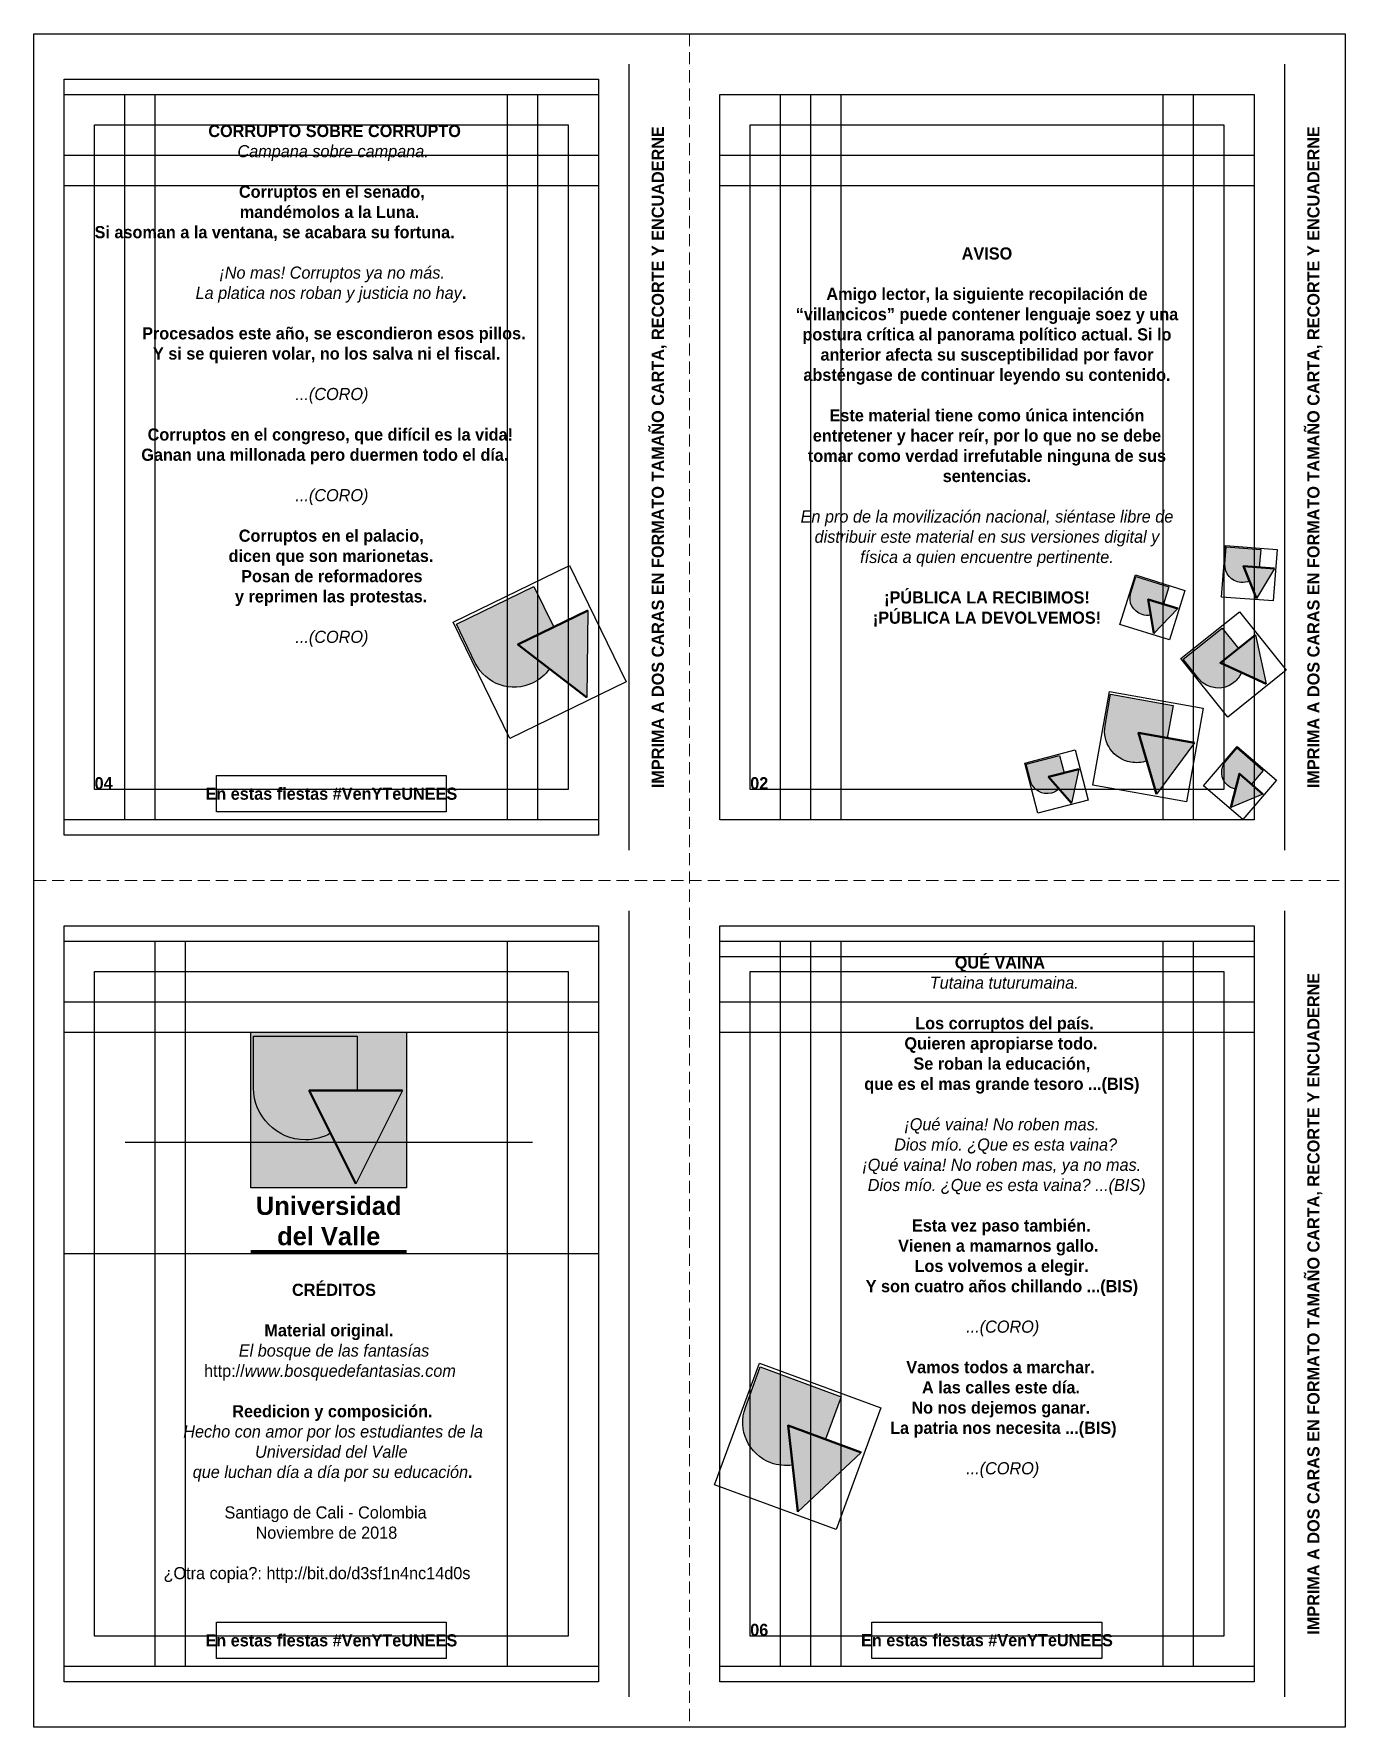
# Paper-space layout '01 Unees' of a CAD drawing. Header units: millimetres. Extents: x -1 to 215, y -1 to 278.
import ezdxf

# ---------------------------------------------------------------- set-up
doc = ezdxf.new("R2010")
doc.units = ezdxf.units.MM
doc.linetypes.add('JIS_02_2.0', pattern=[3, 2, -1])
doc.layers.get('defpoints').update_dxf_attribs({"color": 6})
for name, color, linetype in [('h1', 251, 'Continuous'), ('h3', 253, 'Continuous'), ('img', 255, 'Continuous'), ('relleno white', 255, 'Continuous'), ('rotulo solid h4', 254, 'Continuous')]:
    doc.layers.add(name, color=color, linetype=linetype)
doc.layers.add('relleno red', color=7, linetype='Continuous', true_color=0xeb0a0a)
doc.layers.add('rotulo solid h1 red', color=7, linetype='Continuous', lineweight=100, true_color=0xeb0a0a)
doc.layers.add('rotulo solid h1 white', color=255, linetype='Continuous', lineweight=9)
doc.layers.add('rotulo striped h2', color=252, linetype='JIS_02_2.0', lineweight=9)
doc.styles.get("Standard").update_dxf_attribs({"font": 'arial.ttf'})
picture_1 = doc.add_image_def('image5.png', size_in_pixel=(1653, 2339))
picture_2 = doc.add_image_def('image6.png', size_in_pixel=(1653, 2339))
picture_3 = doc.add_image_def('image7.png', size_in_pixel=(1653, 2339))

psp = doc.layouts.new('01 Unees')

# ---------------------------------------------------------------- hatches: boundary and pattern name
at = {"layer": 'relleno red'}
h = psp.add_hatch(color=256, dxfattribs=at)
h.dxf.hatch_style = 1
edge = h.paths.add_edge_path()
edge.add_line((200.8630963436989, 190.0778619275347), (203.3447004753577, 189.8894848224144))
edge.add_line((203.3447004753577, 189.8894848224144), (200.404674752261, 184.97822991684))
edge.add_line((200.404674752261, 184.97822991684), (199.2302073650472, 187.8527194213468))
edge.add_arc((198.0377417420956, 190.4349559980535), 2.844278467380279, 265.65903630608733, 294.7872875241328, ccw=False)
edge.add_arc((198.0377417420956, 190.4349559980528), 2.844278467379594, 175.6590363060874, 265.65903630608744, ccw=False)
edge.add_line((195.2016227344856, 190.6502441181903), (195.4169108546231, 193.4863631258005))
edge.add_line((195.4169108546231, 193.4863631258005), (201.0891488698433, 193.0557868855254))
edge.add_line((201.0891488698433, 193.0557868855254), (200.8630963436989, 190.0778619275347))
h = psp.add_hatch(color=256, dxfattribs=at)
h.dxf.hatch_style = 1
edge = h.paths.add_edge_path()
edge.add_line((84.6560437388991, 180.2479663032978), (90.24730174041962, 182.9773188291599))
edge.add_line((90.24730174041962, 182.9773188291599), (90.11096156348616, 168.6679683422878))
edge.add_line((90.11096156348616, 168.6679683422878), (83.94528623248199, 173.3846774633091))
edge.add_arc((78.11007159282511, 177.448206730972), 7.110696168450691, 296.01915076432425, 325.14740198236984, ccw=False)
edge.add_arc((78.1100715928261, 177.4482067309707), 7.110696168449027, 206.019150764322, 296.01915076432186, ccw=False)
edge.add_line((71.72006244823125, 174.328946701414), (68.60080241867443, 180.7189558460092))
edge.add_line((68.60080241867443, 180.7189558460092), (81.38082070786437, 186.9574759051227))
edge.add_line((81.38082070786437, 186.9574759051227), (84.6560437388991, 180.2479663032978))
h = psp.add_hatch(color=256, dxfattribs=at)
h.dxf.hatch_style = 1
edge = h.paths.add_edge_path()
edge.add_line((185.0678312477384, 184.0373439726504), (187.4419249185833, 183.2906685129932))
edge.add_line((187.4419249185833, 183.2906685129932), (183.4639819115624, 179.1748277200455))
edge.add_line((183.4639819115624, 179.1748277200455), (182.9725437203299, 182.2408596930273))
edge.add_arc((182.3972485073248, 185.0263498505934), 2.844278467380421, 252.5411331900485, 281.6693844080941, ccw=False)
edge.add_arc((182.3972485073247, 185.0263498505926), 2.844278467379631, 162.5411331900464, 252.5411331900459, ccw=False)
edge.add_line((179.6839985977878, 185.8796932330579), (180.5373419802531, 188.5929431425949))
edge.add_line((180.5373419802531, 188.5929431425949), (185.963841799327, 186.8862563776643))
edge.add_line((185.963841799327, 186.8862563776643), (185.0678312477384, 184.0373439726504))
h = psp.add_hatch(color=256, dxfattribs=at)
h.dxf.hatch_style = 1
edge = h.paths.add_edge_path()
edge.add_line((197.4334659895962, 176.7330717729179), (200.2410657008105, 178.9868333681743))
edge.add_line((200.2410657008105, 178.9868333681743), (201.9895584223744, 170.8930448928409))
edge.add_line((201.9895584223744, 170.8930448928409), (197.907854926977, 172.7686651268484))
edge.add_arc((194.0959942284782, 174.317778504695), 4.114612283336404, 308.7552697905219, 337.88352100856736, ccw=False)
edge.add_arc((194.0959942284792, 174.3177785046942), 4.114612283335144, 218.7552697905172, 308.75526979051716, ccw=False)
edge.add_line((190.8873088442342, 171.7420509672585), (188.3115813067983, 174.9507363515035))
edge.add_line((188.3115813067983, 174.9507363515035), (194.7289520752883, 180.1021914263754))
edge.add_line((194.7289520752883, 180.1021914263754), (197.4334659895962, 176.7330717729179))
h = psp.add_hatch(color=256, dxfattribs=at)
h.dxf.hatch_style = 1
edge = h.paths.add_edge_path()
edge.add_line((185.6931390824563, 161.9637436929526), (190.1896332908858, 161.1644475357743))
edge.add_line((190.1896332908858, 161.1644475357743), (183.9204014388769, 152.7366497829597))
edge.add_line((183.9204014388769, 152.7366497829597), (182.303425695713, 158.2005637473224))
edge.add_arc((180.5999626246611, 163.1341675416396), 5.219409241833646, 259.9203974705876, 289.0486486886332, ccw=False)
edge.add_arc((180.5999626246611, 163.1341675416382), 5.219409241832221, 169.9203974705851, 259.9203974705851, ccw=False)
edge.add_line((175.4611121007417, 164.0476488641278), (176.3745934232313, 169.1864993880474))
edge.add_line((176.3745934232313, 169.1864993880474), (186.6522944710703, 167.3595367430683))
edge.add_line((186.6522944710703, 167.3595367430683), (185.6931390824563, 161.9637436929526))
h = psp.add_hatch(color=256, dxfattribs=at)
h.dxf.hatch_style = 1
edge = h.paths.add_edge_path()
edge.add_line((168.704305083218, 156.2286972697406), (171.1131081571323, 156.8544070675708))
edge.add_line((171.1131081571323, 156.8544070675708), (169.9226565794997, 151.2555678091788))
edge.add_line((169.9226565794997, 151.2555678091788), (167.8803199209032, 153.5945685633689))
edge.add_arc((165.9156324388681, 155.6512462478733), 2.844278467380389, 284.56131536390797, 313.68956658195344, ccw=False)
edge.add_arc((165.9156324388684, 155.6512462478726), 2.844278467379619, 194.561315363906, 284.56131536390546, ccw=False)
edge.add_line((163.1627146401093, 154.9361493360666), (162.4476177283033, 157.6890671348259))
edge.add_line((162.4476177283033, 157.6890671348259), (167.9534533258217, 159.1192609584378))
edge.add_line((167.9534533258217, 159.1192609584378), (168.704305083218, 156.2286972697406))
h = psp.add_hatch(color=256, dxfattribs=at)
h.dxf.hatch_style = 1
edge = h.paths.add_edge_path()
edge.add_line((199.5729086992632, 154.3647218341871), (201.4607653890005, 152.7430430376884))
edge.add_line((201.4607653890005, 152.7430430376884), (196.1829449839017, 150.5274646094846))
edge.add_line((196.1829449839017, 150.5274646094846), (196.9392894567397, 153.5391097734367))
edge.add_arc((197.5080255565065, 156.3259465553142), 2.844278467380251, 229.3372485385623, 258.465499756608, ccw=False)
edge.add_arc((197.5080255565061, 156.3259465553137), 2.8442784673796, 139.3372485385613, 229.3372485385617, ccw=False)
edge.add_line((195.3504750539492, 158.1792937513122), (197.2038222499478, 160.3368442538692))
edge.add_line((197.2038222499478, 160.3368442538692), (201.5189232550618, 156.630149861872))
edge.add_line((201.5189232550618, 156.630149861872), (199.5729086992632, 154.3647218341871))
h = psp.add_hatch(color=256, dxfattribs=at)
h.dxf.hatch_style = 1
h.paths.add_polyline_path([(34.76202651515153, 113.5000000000001), (60.38195060108507, 113.5), (60.38195060108508, 87.88007591406651), (34.76202651515153, 87.88007591406657)])
h = psp.add_hatch(color=256, dxfattribs=at)
h.dxf.hatch_style = 1
edge = h.paths.add_edge_path()
edge.add_line((129.4243531234605, 46.42409286086554), (135.2629834349186, 44.27422604263712))
edge.add_line((135.2629834349186, 44.27422604263712), (124.8349519456344, 34.47462098638668))
edge.add_line((124.8349519456344, 34.47462098638668), (123.9762760188191, 42.18990276169377))
edge.add_arc((122.8744822999786, 49.21471952806877), 7.110696168450723, 249.7855746402684, 278.91382585831394, ccw=False)
edge.add_arc((122.8744822999783, 49.21471952806707), 7.11069616844901, 159.7855746402662, 249.7855746402662, ccw=False)
edge.add_line((116.2017619440262, 51.67171017747101), (118.6587525934302, 58.3444305334235))
edge.add_line((118.6587525934302, 58.3444305334235), (132.0041933053348, 53.43044923461563))
edge.add_line((132.0041933053348, 53.43044923461563), (129.4243531234605, 46.42409286086554))
at = {"layer": 'relleno white'}
h = psp.add_hatch(color=256, dxfattribs=at)
h.dxf.hatch_style = 1
edge = h.paths.add_edge_path()
edge.add_line((52.26897464053954, 103.8925284677749), (59.74145249893665, 103.8925284677749))
edge.add_line((59.74145249893665, 103.8925284677749), (52.0554752731565, 88.52057401621494))
edge.add_line((52.0554752731565, 88.52057401621494), (47.88597061771195, 96.85958332710393))
edge.add_arc((43.72899994522782, 104.3195272025424), 8.53997469531295, 270.0000000000017, 299.12825121804724, ccw=False)
edge.add_arc((43.72899994522813, 104.3195272025404), 8.539974695310946, 179.9999999999996, 269.9999999999996, ccw=False)
edge.add_line((35.18902524991718, 104.3195272025405), (35.18902524991724, 112.8595018978519))
edge.add_line((35.18902524991724, 112.8595018978519), (52.2689746405395, 112.8595018978519))
edge.add_line((52.2689746405395, 112.8595018978519), (52.26897464053954, 103.8925284677749))

# ---------------------------------------------------------------- linework, layer by layer
at = {"layer": 'defpoints'}
for points in [[(-0.9999999999999982, 278), (215, 278), (215, -1), (-0.9999999999999982, -1)], [(4.000000000000002, 268), (92, 268), (92, 148.5), (4, 148.5)], [(112, 268), (200, 268), (200, 148.5), (112, 148.5)], [(9.000000000000002, 263), (87, 263), (87, 153.5), (9.000000000000002, 153.5)], [(117, 263), (195, 263), (195, 153.5), (117, 153.5)], [(195.2912515132529, 193.709836457378), (203.7996085360832, 193.0639720969654), (203.1537441756706, 184.5556150741351), (194.6453871528403, 185.2014794345477)], [(68.04735745922788, 181.0422435303758), (87.21738489301292, 190.4000236190461), (96.57516498168322, 171.2299961852611), (77.40513754789815, 161.8722160965908)], [(180.4656802384611, 188.8391040549334), (188.605429967072, 186.2790739075374), (186.0453998196761, 178.1393241789265), (177.9056500910651, 180.6993543263225)], [(187.9579674722783, 175.06260137845), (197.5840236250135, 182.7897839907577), (205.3112062373212, 173.1637278380226), (195.685150084586, 165.4365452257149)], [(176.186161996222, 169.6175872434657), (191.6027135679805, 166.877143275997), (188.8622696005119, 151.4605917042385), (173.4457180287533, 154.2010356717072)], [(162.2563395699799, 157.8597811241425), (170.5150929662575, 160.0050718595604), (172.6603837016754, 151.7463184632827), (164.4016303053977, 149.6010277278648)], [(197.2349457645198, 160.5913279013609), (203.7075972721907, 155.0312863133651), (198.1475556841949, 148.5586348056942), (191.674904176524, 154.11867639369)], [(29.06192277128019, 155.7881219668909), (66.93807722871992, 155.7881219668909), (66.93807722871986, 149.7881219668909), (29.06192277128014, 149.7881219668909)], [(4.000000000000018, 128.5), (92.00000000000001, 128.5), (92.00000000000001, 8.999999999999986), (4.000000000000014, 9)], [(112, 128.5), (200, 128.5), (200, 8.999999999999986), (112, 9)], [(9.000000000000016, 123.5), (87.00000000000001, 123.5), (87.00000000000001, 14), (9.000000000000016, 14)], [(117, 123.5), (195, 123.5), (195, 14), (117, 14)], [(34.76202651515155, 87.8800759140666), (34.76202651515153, 113.5000000000001), (60.38195060108507, 113.5000000000001), (60.3819506010851, 87.88007591406655)], [(118.5093908743377, 58.96773409259001), (138.5275519421946, 51.59676214437818), (131.1565799939827, 31.57860107652133), (111.138418926126, 38.94957302473319)], [(29.06192277128022, 16.28680107994319), (66.93807722871995, 16.28680107994319), (66.93807722871989, 10.28680107994319), (29.06192277128017, 10.28680107994319)], [(137.0619227712802, 16.31229419776855), (174.9380772287199, 16.31229419776855), (174.9380772287199, 10.31229419776855), (137.0619227712801, 10.31229419776855)]]:
    psp.add_lwpolyline(points, close=True, dxfattribs=at)
for points in [[(14, 148.5), (14, 268)], [(19, 148.5), (19, 268)], [(77, 148.5), (77, 268)], [(82, 148.5), (82, 268)], [(122, 148.5), (122, 268)], [(127, 148.5), (127, 268)], [(132, 148.5), (132, 268)], [(185, 148.5), (185, 268)], [(190, 148.5), (190, 268)], [(4, 258), (92, 258)], [(112, 258), (200, 258)], [(4, 253), (92, 253)], [(112, 253), (200, 253)], [(19.00000000000006, 9.000000000000028), (19.00000000000006, 128.5)], [(24.00000000000006, 9.000000000000028), (24.00000000000006, 128.5)], [(77.00000000000006, 9.000000000000028), (77.00000000000006, 128.5)], [(122, 9.000000000000028), (122, 128.5)], [(127, 9.000000000000028), (127, 128.5)], [(132, 9.000000000000028), (132, 128.5)], [(185, 9.000000000000028), (185, 128.5)], [(190, 9.000000000000028), (190, 128.5)], [(112, 126), (200, 126)], [(4.000000000000057, 118.5), (92.00000000000006, 118.5)], [(112, 118.5), (200, 118.5)], [(4.000000000000057, 113.5), (92.00000000000006, 113.5)], [(112, 113.5), (200, 113.5)], [(14.02405303030308, 95.36173741973998), (81.11992408593356, 95.36173741974005)], [(4.000000000000057, 77.05416666666667), (92.00000000000006, 77.05416666666667)]]:
    psp.add_lwpolyline(points, dxfattribs=at)
for points in [[(200.8630963436989, 190.0778619275347), (203.3447004753577, 189.8894848224144), (200.404674752261, 184.97822991684), (199.2302073650472, 187.8527194213468, -0.1277847666028438), (197.8224536219581, 187.5988369904427, -0.414213562373095), (195.2016227344856, 190.6502441181903), (195.4169108546231, 193.4863631258005), (201.0891488698433, 193.0557868855254)], [(84.6560437388991, 180.2479663032978), (90.24730174041962, 182.9773188291599), (90.11096156348616, 168.6679683422878), (83.94528623248199, 173.3846774633091, -0.1277847666028438), (81.22933162238273, 171.0581975863758, -0.414213562373095), (71.72006244823125, 174.328946701414), (68.60080241867443, 180.7189558460092), (81.38082070786437, 186.9574759051227)], [(185.0678312477384, 184.0373439726504), (187.4419249185833, 183.2906685129932), (183.4639819115624, 179.1748277200455), (182.9725437203299, 182.2408596930273, -0.1277847666028438), (181.5439051248593, 182.3130999410557, -0.414213562373095), (179.6839985977878, 185.8796932330579), (180.5373419802531, 188.5929431425949), (185.963841799327, 186.8862563776643)], [(197.4334659895962, 176.7330717729179), (200.2410657008105, 178.9868333681743), (201.9895584223744, 170.8930448928409), (197.907854926977, 172.7686651268484, -0.1277847666028438), (196.671721765915, 171.1090931204492, -0.414213562373095), (190.8873088442342, 171.7420509672585), (188.3115813067983, 174.9507363515035), (194.7289520752883, 180.1021914263754)], [(185.6931390824563, 161.9637436929526), (190.1896332908858, 161.1644475357743), (183.9204014388769, 152.7366497829597), (182.303425695713, 158.2005637473224, -0.1277847666028438), (179.6864813021715, 157.9953170177188, -0.414213562373095), (175.4611121007417, 164.0476488641278), (176.3745934232313, 169.1864993880474), (186.6522944710703, 167.3595367430683)], [(168.704305083218, 156.2286972697406), (171.1131081571323, 156.8544070675708), (169.9226565794997, 151.2555678091788), (167.8803199209032, 153.5945685633689, -0.1277847666028438), (166.6307293506743, 152.8983284491134, -0.414213562373095), (163.1627146401093, 154.9361493360666), (162.4476177283033, 157.6890671348259), (167.9534533258217, 159.1192609584378)], [(199.5729086992632, 154.3647218341871), (201.4607653890005, 152.7430430376884), (196.1829449839017, 150.5274646094846), (196.9392894567397, 153.5391097734367, -0.1277847666028438), (195.6546783605075, 154.1683960527567, -0.414213562373095), (195.3504750539492, 158.1792937513122), (197.2038222499478, 160.3368442538692), (201.5189232550618, 156.630149861872)], [(52.26897464053954, 103.8925284677749), (59.74145249893665, 103.8925284677749), (52.0554752731565, 88.52057401621494), (47.88597061771195, 96.85958332710393, -0.1277847666028438), (43.72899994522807, 95.77955250722948, -0.414213562373095), (35.18902524991718, 104.3195272025405), (35.18902524991724, 112.8595018978519), (52.2689746405395, 112.8595018978519)], [(129.4243531234605, 46.42409286086554), (135.2629834349186, 44.27422604263712), (124.8349519456344, 34.47462098638668), (123.9762760188191, 42.18990276169377, -0.1277847666028438), (120.4174916505743, 42.54199917211501, -0.414213562373095), (116.2017619440262, 51.67171017747101), (118.6587525934302, 58.3444305334235), (132.0041933053348, 53.43044923461563)]]:
    psp.add_lwpolyline(points, format="xyb", close=True, dxfattribs=at)
at = {"layer": 'rotulo solid h1 red', "lineweight": 50}
psp.add_lwpolyline([(52.0554752731565, 88.52057401621494), (44.36949804737654, 103.892528467775), (59.74145249893665, 103.8925284677749)], dxfattribs=at)
at = {"layer": 'rotulo solid h1 red', "lineweight": 100}
psp.add_lwpolyline([(34.76202651515156, 77.3845979004488), (60.38195060108509, 77.3845979004488)], dxfattribs=at)
at = {"layer": 'rotulo solid h1 white', "lineweight": 50}
for points in [[(200.404674752261, 184.97822991684), (198.2396862616595, 190.277003438662), (203.3447004753577, 189.8894848224144)], [(183.4639819115624, 179.1748277200455), (182.5580750814167, 184.8266866014309), (187.4419249185833, 183.2906685129932)], [(90.11096156348616, 168.6679683422878), (78.74528528014856, 177.3626507759578), (90.24730174041962, 182.9773188291599)], [(201.9895584223744, 170.8930448928409), (194.4654320091693, 174.3505238007897), (200.2410657008105, 178.9868333681743)], [(183.9204014388769, 152.7366497829597), (180.9397023478306, 162.8087139162556), (190.1896332908858, 161.1644475357743)], [(169.9226565794997, 151.2555678091788), (166.1578561193657, 155.5672326263201), (171.1131081571323, 156.8544070675708)], [(196.1829449839017, 150.5274646094846), (197.577174484398, 156.0790679904859), (201.4607653890005, 152.7430430376884)], [(124.8349519456344, 34.47462098638668), (123.2520867942046, 48.69680921156431), (135.2629834349186, 44.27422604263712)]]:
    psp.add_lwpolyline(points, dxfattribs=at)
at = {"layer": 'rotulo solid h4'}
for points in [[(96.99999999999999, 273), (97, 143.5)], [(205, 273), (205, 143.5)], [(97.00000000000001, 133.5), (97.00000000000003, 4)], [(205, 133.5), (205, 4)]]:
    psp.add_lwpolyline(points, dxfattribs=at)
at = {"layer": 'rotulo striped h2'}
for points in [[(107, 278), (107, -1)], [(-0.9999999999999982, 138.5), (215, 138.5)]]:
    psp.add_lwpolyline(points, dxfattribs=at)

# ---------------------------------------------------------------- texts
at = {"layer": 'h1', "char_height": 2}
for s, width, heights, insert, attachment_point in [('\\pi18.73496;{\\fTw Cen MT|b1|i0|c0|p34;CORRUPTO SOBRE CORRUPTO\\P\\pi23.53137;\\fTw Cen MT|b0|i1|c0|p34;Campana sobre campana.\\H1.34472x; \\H0.74365x;\\P\\pi39;\\fTw Cen MT|b1|i0|c0|p34;\\H1.22069x; \\H0.81921x;\\P\\pi23.77456;Corruptos en el senado,\\H1.27652x; \\H0.78338x;\\P\\pi23.91318;mandémolos a la Luna.\\H1.26629x; \\H0.78971x;\\P\\pi0;Si asoman a la ventana, se acabara su fortuna.\\H1.27275x; \\H0.7857x;\\P\\pi39;\\H1.25232x; \\H0.79852x;\\P\\pi20.55178;\\fTw Cen MT|b0|i1|c0|p34;¡No mas! Corruptos ya no más.\\H1.2583x; \\H0.79472x;\\P\\pi16.63399;La platica nos roban y justicia no hay\\fTw Cen MT|b1|i0|c0|p34;.\\H1.2563x; \\H0.79599x;\\P\\pi39;\\H1.25017x; \\H0.79989x;\\P\\pi7.83321;Procesados este año, se escondieron esos pillos.\\H1.26898x; \\H0.78803x;\\P\\pi9.61158;Y si se quieren volar, no los salva ni el fiscal.\\H1.27299x; \\H0.78555x;\\P\\pi39;\\H1.25224x; \\H0.79857x;\\P\\pi33.07785;\\fTw Cen MT|b0|i1|c0|p34;...(CORO)\\H1.24925x; \\H0.80048x;\\P\\pi39;\\fTw Cen MT|b1|i0|c0|p34;\\H1.25025x; \\H0.79984x;\\P\\pi8.73953;Corruptos en el congreso, que difícil es la vida!\\H1.26972x; \\H0.78758x;\\P\\pi7.69231;Ganan una millonada pero duermen todo el día.\\H1.27237x; \\H0.78594x;\\P\\pi39;\\H1.25206x; \\H0.79868x;\\P\\pi33.07785;\\fTw Cen MT|b0|i1|c0|p34;...(CORO)\\H1.24931x; \\H0.80044x;\\P\\pi39;\\fTw Cen MT|b1|i0|c0|p34;\\H1.25023x; \\H0.79985x;\\P\\pi23.75171;Corruptos en el palacio,\\H1.26896x; \\H0.78804x;\\P\\pi22.07083;dicen que son marionetas. \\H1.27224x; \\H0.78602x;\\P\\pi24.14623;Posan de reformadores\\H1.27191x; \\H0.78622x;\\P\\pi23.12567;y reprimen las protestas.\\H1.27164x; \\H0.78639x;\\P\\pi39;\\H1.25231x; \\H0.79853x;\\P\\pi33.07785;\\fTw Cen MT|b0|i1|c0|p34;...(CORO)\\H1.24923x; }', 78, [0], (9.000000000000002, 263), 1), ('{\\fTw Cen MT|b1|i0|c0|p34;AVISO \\P\\PAmigo lector, la siguiente recopilación de “villancicos” puede contener lenguaje soez y una postura crítica al panorama político actual. Si lo anterior afecta su susceptibilidad por favor absténgase de continuar leyendo su contenido.  \\P\\PEste material tiene como única intención entretener y hacer reír, por lo que no se debe tomar como verdad irrefutable ninguna de sus sentencias. \\P\\P\\fTw Cen MT|b0|i1|c0|p34;\\C252;En pro de la movilización nacional, siéntase libre de distribuir este material en sus versiones digital y física a quien encuentre pertinente. \\fTw Cen MT|b1|i0|c0|p34;\\P\\C256;\\P¡PÚBLICA LA RECIBIMOS! \\P¡PÚBLICA LA DEVOLVEMOS! \\P\\P }', 63, [179.8472093934483], (156, 208.25), 5), ('{\\fTw Cen MT|b1|i0|c0|p34;04}', 10.00000000000003, [52.38720165739741], (9.000000000000028, 153.5), 7), ('{\\fTw Cen MT|b1|i0|c0|p34;\\C255;En estas fiestas #VenYTeUNEES}', 84.02082560102296, [0], (48, 152.788121966891), 5), ('{\\fTw Cen MT|b1|i0|c0|p34;02}', 10.00000000000003, [52.38720165739741], (117, 153.5), 7), ('\\pi18.69726;{\\fTw Cen MT|b1|i0|c0|p34;QUÉ VAINA\\P\\pi14.58012;\\fTw Cen MT|b0|i1|c0|p34;\\C252;Tutaina tuturumaina.\\H1.48071x; \\H0.67535x;\\P\\pi26.5;\\H1.1731x; \\H0.85244x;\\P\\pi12.18774;\\fTw Cen MT|b1|i0|c0|p34;\\C256;Los corruptos del país.\\H1.29239x; \\H0.77376x;\\P\\pi10.40404;Quieren apropiarse todo.\\H1.26329x; \\H0.79158x;\\P\\pi11.89071;Se roban la educación,\\H1.27413x; \\H0.78485x;\\P\\pi3.79018;que es el mas grande tesoro ...(BIS)\\H1.28423x; \\H0.77868x;\\P\\pi26.5;\\H1.25497x; \\H0.79683x;\\P\\pi10.39494;\\fTw Cen MT|b0|i1|c0|p34;\\C252;¡Qué vaina! No roben mas.\\H1.25741x; \\H0.79528x;\\P\\pi8.72222;Dios mío. ¿Que es esta vaina?\\H1.25206x; \\H0.79868x;\\P\\pi3.47279;¡Qué vaina! No roben mas, ya no mas.\\H1.25838x; \\H0.79467x;\\P\\pi4.35639;Dios mío. ¿Que es esta vaina? ...(BIS)\\H1.25174x; \\H0.79889x;\\P\\pi26.5;\\fTw Cen MT|b1|i0|c0|p34;\\H1.24942x;\\C256; \\H0.80037x;\\P\\pi11.65461;Esta vez paso también.\\H1.26923x; \\H0.78788x;\\P\\pi9.369;Vienen a mamarnos gallo.\\H1.27215x; \\H0.78607x;\\P\\pi12.07273;Los volvemos a elegir.\\H1.27118x; \\H0.78667x;\\P\\pi4.02551;Y son cuatro años chillando ...(BIS)\\H1.28521x; \\H0.77808x;\\P\\pi26.5;\\H1.25464x; \\H0.79704x;\\P\\pi20.57785;\\fTw Cen MT|b0|i1|c0|p34;\\C252;...(CORO)\\H1.24845x; \\H0.80099x;\\P\\pi26.5;\\fTw Cen MT|b1|i0|c0|p34;\\H1.25052x;\\C256; \\H0.79967x;\\P\\pi10.71478;Vamos todos a marchar.\\H1.26658x; \\H0.78953x;\\P\\pi13.2997;A las calles este día.\\H1.26961x; \\H0.78765x;\\P\\pi11.55636;No nos dejemos ganar.\\H1.27012x; \\H0.78733x;\\P\\pi8.04455;La patria nos necesita ...(BIS)\\H1.28518x; \\H0.7781x;\\P\\pi26.5;\\H1.25465x; \\H0.79704x;\\P\\pi20.57785;\\fTw Cen MT|b0|i1|c0|p34;\\C252;...(CORO)\\H1.24845x; }', 53, [0], (132, 126), 1), ('\\pi32.51942;{\\fTw Cen MT|b1|i0|c0|p34;CRÉDITOS\\P\\pi39;\\P\\pi27.97182;Material original.\\P\\pi23.7551;\\fTw Cen MT|b0|i1|c0|p34;\\C252;El bosque de las fantasías\\fTw Cen MT|b1|i0|c0|p34;\\C256;\\P\\pi18.03779;\\fTw Cen MT|b0|i0|c0|p34;\\C252;http://\\fTw Cen MT|b0|i1|c0|p34;www.bosquedefantasias.com\\C256;\\P\\pi39;\\P\\pi22.68012;\\fTw Cen MT|b1|i0|c0|p34;Reedicion y composición.\\P\\pi14.60695;\\fTw Cen MT|b0|i1|c0|p34;\\C252;Hecho con amor por los estudiantes de la\\P\\pi26.43311;Universidad del Valle\\fTw Cen MT|b1|i0|c0|p34;\\P\\pi16.16838;\\fTw Cen MT|b0|i1|c0|p34;que luchan día a día por su educación\\fTw Cen MT|b1|i0|c0|p34;.\\P\\pi39;\\P\\pi21.39758;\\fTw Cen MT|b0|i0|c0|p34;Santiago de Cali - Colombia\\P\\pi26.5155;Noviembre de 2018\\P\\pi39;\\P\\pi11.36357;¿Otra copia?: http://bit.do/d3sf1n4nc14d0s}', 78, [179.8472093934483], (9.000000000000016, 72.05416666666667), 1), ('{\\fTw Cen MT|b1|i0|c0|p34;\\C255;En estas fiestas #VenYTeUNEES}', 84.02082560102296, [0], (48.00000000000003, 13.28680107994327), 5), ('{\\fTw Cen MT|b1|i0|c0|p34;06}', 10.00000000000003, [52.38720165739741], (117, 14), 7), ('{\\fTw Cen MT|b1|i0|c0|p34;\\C255;En estas fiestas #VenYTeUNEES}', 84.02082560102296, [0], (156, 13.31229419776864), 5)]:
    psp.add_mtext_dynamic_manual_height_columns(s, width=width, gutter_width=12.5, heights=heights, dxfattribs=dict(at, insert=insert, attachment_point=attachment_point))
at = {"layer": 'h3', "char_height": 2, "attachment_point": 5, "rotation": 90}
for insert in [(102, 208.25), (210, 208.25), (210, 68.75)]:
    psp.add_mtext_dynamic_manual_height_columns('{\\fTw Cen MT|b1|i0|c0|p34;IMPRIMA A DOS CARAS EN FORMATO TAMAÑO CARTA, RECORTE Y ENCUADERNE}', width=121.625, gutter_width=12.5, heights=[0], dxfattribs=dict(at, insert=insert))
at = {"layer": 'rotulo solid h1 red', "insert": (47.57198855811832, 82.37714506837267), "char_height": 3, "attachment_point": 5}
psp.add_mtext_dynamic_manual_height_columns('{\\fArial|b1|i0|c0|p34;Universidad\\Pdel Valle}', width=104.2988000115367, gutter_width=12.5, heights=[0], dxfattribs=at)

# ---------------------------------------------------------------- pictures from other files: only their frames are drawn
at = {"layer": 'img'}
image = psp.add_image(picture_2, insert=(3.999999999999996, 145.989866908651), size_in_units=(87.99999999999999, 124.5202661826981), dxfattribs=at)
image.dxf.flags = 7
image = psp.add_image(picture_1, insert=(4.000000000000028, 6.489866908650953), size_in_units=(87.99999999999999, 124.5202661826981), dxfattribs=at)
image.dxf.flags = 7
image = psp.add_image(picture_3, insert=(112, 6.489866908650953), size_in_units=(87.99999999999999, 124.5202661826981), dxfattribs=at)
image.dxf.flags = 7

doc.saveas('drawing.dxf')
